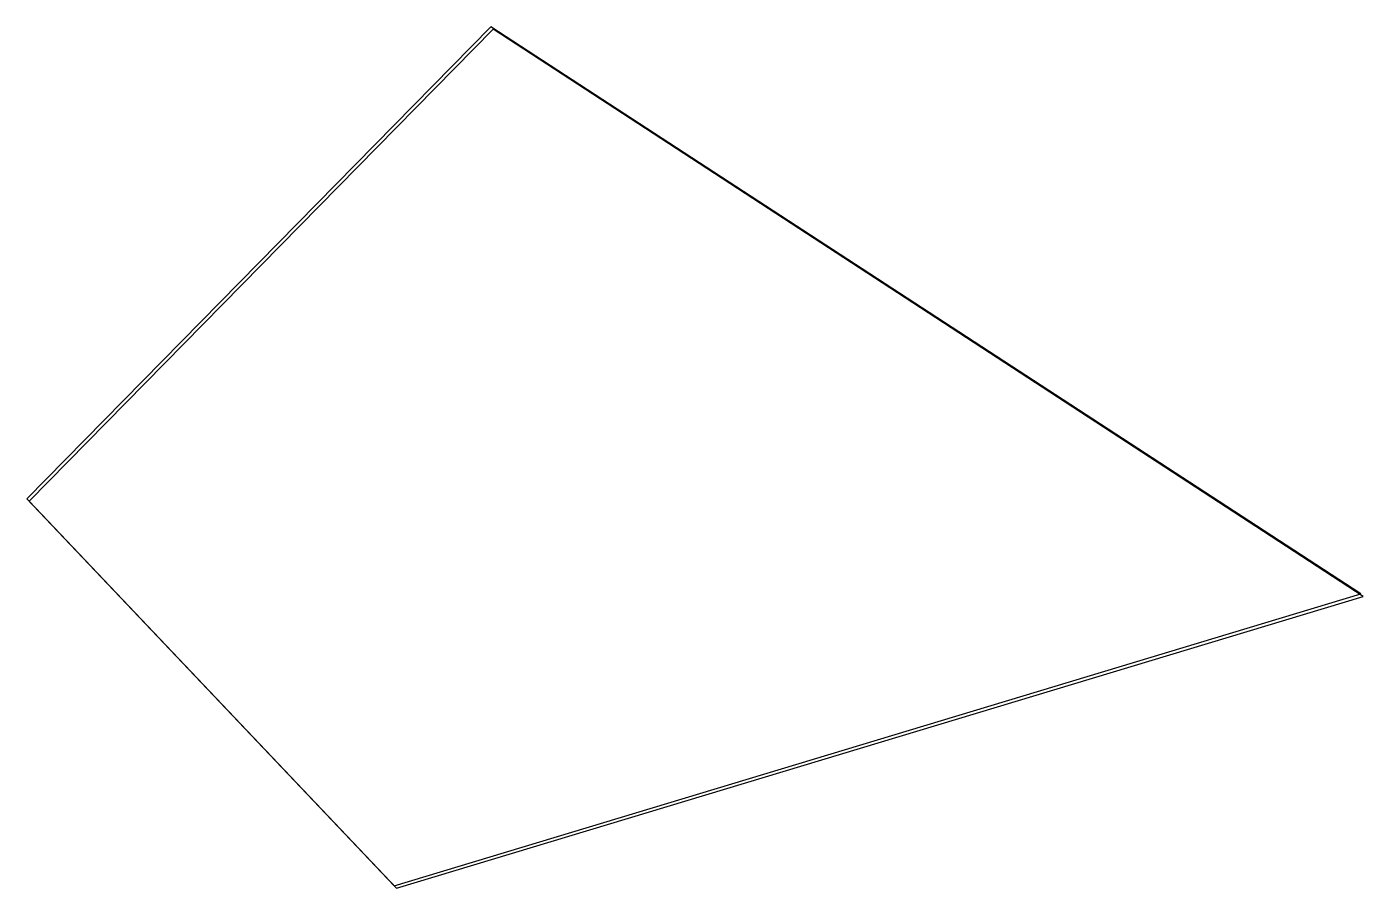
# Model space of a CAD drawing. Extents: x -3 to 7.7, y 0 to 6.9.
import ezdxf

# ---------------------------------------------------------------- set-up
doc = ezdxf.new("R2010")
doc.units = 0
doc.layers.add('Wire', color=7, linetype='Continuous')

msp = doc.modelspace()

# ---------------------------------------------------------------- linework, layer by layer
at = {"color": 1, "extrusion": (-0.135421, -0.846959, 0.514122), "elevation": 0.024}
msp.add_lwpolyline([(0, 0), (7.271, 6.866), (-0.322, 13.45), (-3.392, 5.049)], close=True, dxfattribs=at)
at = {"layer": 'Wire'}
for p, q in [((0.751, 6.879, 11.544), (-2.963, 3.099, 4.338)), ((7.714, 2.338, 5.896), (0.751, 6.879, 11.544)), ((-2.963, 3.099, 4.338), (-0.023, 0, 0.008)), ((-0.023, 0, 0.008), (7.714, 2.338, 5.896))]:
    msp.add_line(p, q, dxfattribs=at)

doc.saveas('drawing.dxf')
